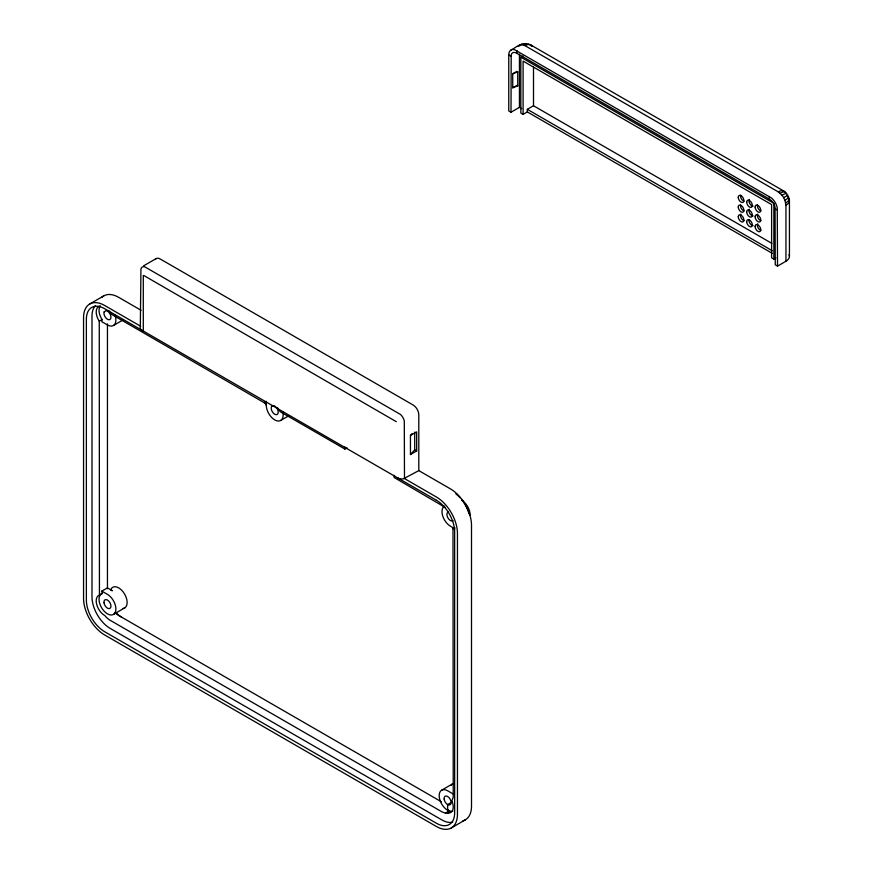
<?xml version="1.0" encoding="UTF-8"?>
<svg xmlns="http://www.w3.org/2000/svg" width="873" height="873" viewBox="0 0 873 873"><rect width="100%" height="100%" fill="white"/><g stroke="black" fill="none" stroke-linecap="round" stroke-linejoin="round"><path stroke-width="1.31" d="M266.298 402.082L266.298 405.705A11.927 6.886 60 0 0 274.722 419.891A11.927 6.886 60 0 0 283.147 415.439L283.092 412.056M100.275 305.976A11.927 6.886 60 0 0 99.26 321.22L99.435 595.07A11.927 6.886 60 0 0 96.696 604.432A11.927 6.886 60 0 0 104.815 615.574A15.9 9.177 60 0 0 110.26 620.343L441.989 811.868L445.71 813.287L448.842 812.577M100.079 306.216A11.927 6.886 60 0 0 102.065 319.594L101.825 321.701L107.455 324.942A11.927 6.886 60 0 0 114.985 315.175M508.763 54.944L509.014 52.893A11.163 6.438 60 0 1 514.59 49.674L771.688 198.106A11.163 6.438 60 0 1 777.265 207.774L777.516 266.112L775.268 264.814L775.071 207.185A7.955 4.594 60 0 0 769.648 199.24L516.63 53.166A7.955 4.594 60 0 0 511.196 54.835L511.011 112.246L508.763 110.947L508.763 54.944L511.032 56.254M787.02 195.028L786.737 193.577A11.873 2.51 -38.8 0 0 782.022 195.246L778.225 191.853L524.913 45.614C519.904 42.428 515.376 48.255 511.054 49.99M447.434 813.385L447.543 812.927A11.927 6.886 60 0 0 451.865 800.879L453.24 797.256L452.989 528.7L454.866 527.619M452.116 801.971L447.62 804.568L447.62 811.41L450.348 811.301A11.927 6.886 60 0 0 452.792 811.181M140.749 326.316L104.64 305.474A29.813 17.22 60 0 0 83.557 317.641L83.557 598.431A29.813 17.22 60 0 0 104.64 634.955L436.369 826.48A29.813 17.22 60 0 0 457.452 814.302L457.452 533.512A29.813 17.22 60 0 0 436.369 496.988L404.483 478.579L404.297 421.037A7.573 4.376 60 0 0 400.511 414.479L144.722 266.8A7.573 4.376 60 0 0 140.935 268.982L140.324 326.895A5.925 3.416 0 0 0 141.863 330.201M410.452 435.452L416.672 431.862L416.672 450.959L410.452 454.549L410.452 435.452L412.154 433.554M410.452 454.549L414.708 449.824L414.708 432.091M447.914 811.497L445.71 813.287L449.279 811.224M143.51 265.894L156.191 258.572M89.733 303.99L103.789 295.882M772.299 253.356L527.314 111.919L523.102 114.352L520.843 113.053L520.843 57.214L522.96 56.003M512.724 73.79L516.903 71.379L517.744 71.87L517.744 85.87L512.724 87.802L512.724 73.79L517.744 71.87M99.26 321.22L102.065 319.594M512.724 87.802L515.856 85.99M113.785 325.291L122.777 320.107M511.011 112.246L519.446 107.368L521.694 108.667M527.314 111.919L527.314 109.321L533.501 105.753L771.896 243.392M108.645 310.57A11.927 6.886 60 0 1 110.926 313.964L264.497 402.857L266.363 401.776M281.051 420.24L288.93 415.701M277.625 407.909A11.927 6.886 60 0 1 278.563 409.644L280.342 411.783L344.933 449.071L347.039 447.849M101.825 591.13L107.455 594.382A11.927 6.886 60 0 1 115.509 611.657A11.927 6.886 60 0 1 102.665 609.376A11.927 6.886 60 0 1 102.239 593.454L101.825 591.13L107.455 587.889L112.355 590.759A11.927 6.886 60 0 0 110.947 590.224M782.022 195.246L783.659 197.636L787.959 195.159M99.435 595.07L102.239 593.454M113.785 614.21L125.025 607.717M523.102 114.352L523.102 61.11L771.612 204.598L771.612 257.83L773.86 259.128L775.966 257.917M462.821 820.871A29.813 17.22 60 0 0 471.507 806.194L471.507 525.393A29.813 17.22 60 0 0 450.424 488.869L418.8 470.612L403.468 478.819A5.925 3.416 0 0 1 397.739 477.935M777.516 266.112L785.951 261.234A11.927 6.886 0 0 0 789.039 254.589M441.782 790.109L453.022 783.616A11.927 6.886 60 0 0 451.33 785.285M448.373 809.806L447.62 810.242A11.927 6.886 60 0 1 439.184 795.641A11.927 6.886 60 0 1 447.62 790.774L453.938 794.419M447.543 812.927L450.348 811.301M451.276 827.953L465.331 819.834M787.599 196.032L788.723 197.003A11.873 2.51 -21.2 0 1 784.914 200.255L785.951 205.231L785.951 261.234M531.046 45.112L784.03 191.176M520.843 57.214L773.86 203.3L773.86 259.128M775.246 208.8L777.516 210.109M516.903 85.39L517.744 85.87M527.314 109.321L772.299 250.758M143.663 275.41L396.309 421.703M414.708 449.824L416.672 450.959M141.11 310.297L118.695 297.355A29.813 17.22 60 0 0 101.639 297.54M454.92 528.798L450.424 526.201A11.927 6.886 60 0 1 442.6 515.583A11.927 6.886 60 0 1 444.586 506.067M441.269 801.709L118.695 615.476A15.9 9.177 60 0 1 114.974 612.595M450.25 811.77L447.62 810.242L448.526 811.661L448.526 810.766M531.428 45.963L529.627 44.512A11.873 8.403 -75 0 0 523.025 44.807M445.012 507.322L394.116 477.466L394.116 475.294M787.752 196.567L789.257 198.815A11.873 4.845 -11.6 0 1 785.7 202.907M786.322 193.129L785.438 192.202A11.873 4.845 -48.4 0 0 780.124 193.239M783.659 197.636L784.914 200.255M264.901 402.038L266.287 405.29M282.896 412.613L283.038 413.355M789.443 200.55L789.443 256.367M769.32 196.447L769.32 199.044M533.501 67.101L533.501 105.753M519.446 54.17L519.446 107.368M516.991 50.765L516.991 53.362M418.8 470.612L418.8 414.784A7.955 4.594 60 0 0 413.18 405.039L160.163 258.965A7.955 4.594 60 0 0 155.296 259.401M344.933 446.9L344.933 449.071M143.292 275.628L143.292 331.031M107.455 323.894L107.455 588.697M111.166 588.893A11.927 6.886 60 0 1 124.533 593.967A11.927 6.886 60 0 1 122.809 608.503M452.738 822.159A25.841 14.917 60 0 1 441.989 819.987L110.26 628.462A25.841 14.917 60 0 1 91.992 596.816L91.992 316.015A25.841 14.917 60 0 1 95.484 305.626M461.675 500.24A11.927 6.886 60 0 1 470.1 515.256M264.497 402.857A11.927 6.886 60 0 1 266.2 401.318M454.025 528.121A11.927 6.886 60 0 1 452.989 528.7M453.065 520.668A4.965 2.87 60 0 1 447.784 517.624A4.965 2.87 60 0 1 448.46 511.971M276.174 407.298A4.965 2.87 60 0 1 277.221 414.446A4.965 2.87 60 0 1 271.536 410.048A4.965 2.87 60 0 1 274.428 405.945M275.017 406.283A4.965 2.87 60 0 1 275.606 406.742M455.881 493.889A23.855 13.772 60 0 1 460.104 497.763M461.675 499.596A23.855 13.772 60 0 1 464.523 503.645M465.167 504.714A23.855 13.772 60 0 1 468.987 513.706M121.511 617.102A19.883 11.48 60 0 1 115.607 612.191M753.159 206.104A3.972 2.292 60 0 1 749.765 203.627A3.972 2.292 60 0 1 749.318 199.459M753.159 225.583A3.972 2.292 60 0 1 750.049 223.553A3.972 2.292 60 0 1 749.045 219.549M760.918 220.651A3.972 2.292 60 0 1 757.96 217.781A3.972 2.292 60 0 1 757.753 214.06M753.159 215.849A3.972 2.292 60 0 1 749.765 213.372A3.972 2.292 60 0 1 749.318 209.193M789.039 198.902A11.927 6.427 -3.1 0 1 785.951 205.231M778.225 191.853A11.927 6.427 -56.9 0 1 785.253 192.355M524.913 45.603A11.927 7.322 -63.4 0 1 532.497 46.422M521.116 44.61A11.873 9.363 84.9 0 1 525.906 43.65M521.868 44.217A11.873 9.701 60 0 0 519.49 45.123L518.235 46.28A11.873 9.363 35.1 0 1 520.668 45.331M744.047 201.172A3.972 2.292 60 0 1 740.61 195.203M744.047 210.906A3.972 2.292 60 0 1 740.61 204.948M760.918 230.385A3.972 2.292 60 0 1 757.96 227.515A3.972 2.292 60 0 1 757.753 223.804M760.918 210.906A3.972 2.292 60 0 1 757.469 204.948M744.047 220.651A3.972 2.292 60 0 1 741.09 217.781A3.972 2.292 60 0 1 740.882 214.06M104.16 311.879L104.094 312.076A4.965 2.87 60 0 0 107.259 319.147A4.965 2.87 60 0 0 110.904 316.463A4.965 2.87 60 0 0 106.004 310.679L104.16 311.879M436.369 500.24L104.64 308.715A25.841 14.917 60 0 0 86.372 319.267L86.372 600.057A25.841 14.917 60 0 0 104.64 631.714L436.369 823.228A25.841 14.917 60 0 0 454.647 812.676L454.647 531.886A25.841 14.917 60 0 0 436.369 500.24M444.139 799.133A4.965 2.87 60 0 0 449.824 804.939A4.965 2.87 60 0 0 448.875 797.453A4.965 2.87 60 0 0 444.139 799.133M103.985 602.741A4.965 2.87 60 0 0 109.66 608.546A4.965 2.87 60 0 0 108.721 601.06A4.965 2.87 60 0 0 103.985 602.741M755.123 216.766A3.972 2.292 60 0 0 759.346 222.015A3.972 2.292 60 0 0 759.346 216.395A3.972 2.292 60 0 0 755.123 216.766M746.699 202.165A3.972 2.292 60 0 0 750.911 207.403A3.972 2.292 60 0 0 750.911 201.783A3.972 2.292 60 0 0 746.699 202.165M738.263 207.032A3.972 2.292 60 0 0 742.476 212.27A3.972 2.292 60 0 0 742.476 206.65A3.972 2.292 60 0 0 738.263 207.032M746.699 211.899A3.972 2.292 60 0 0 750.911 217.148A3.972 2.292 60 0 0 750.911 211.517A3.972 2.292 60 0 0 746.699 211.899M746.699 221.633A3.972 2.292 60 0 0 750.911 226.882A3.972 2.292 60 0 0 750.911 221.262A3.972 2.292 60 0 0 746.699 221.633M738.263 197.287A3.972 2.292 60 0 0 742.476 202.536A3.972 2.292 60 0 0 742.476 196.916A3.972 2.292 60 0 0 738.263 197.287M755.123 226.511A3.972 2.292 60 0 0 759.346 231.749A3.972 2.292 60 0 0 759.346 226.129A3.972 2.292 60 0 0 755.123 226.511M755.123 207.032A3.972 2.292 60 0 0 759.346 212.27A3.972 2.292 60 0 0 759.346 206.65A3.972 2.292 60 0 0 755.123 207.032M738.263 216.766A3.972 2.292 60 0 0 742.476 222.015A3.972 2.292 60 0 0 742.476 216.395A3.972 2.292 60 0 0 738.263 216.766"/></g></svg>
